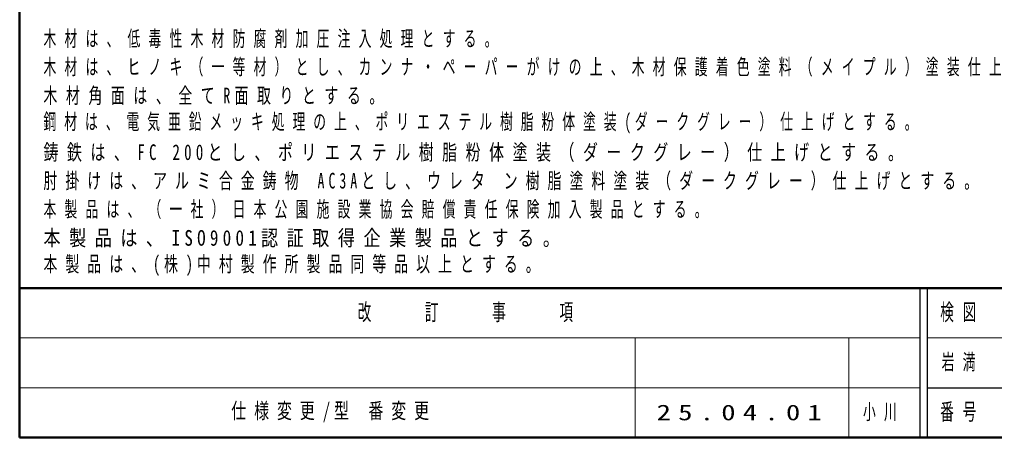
# Model space of a CAD drawing. Units: millimetres on the paper, scale 1:20. Extents: x -365 to 0, y 0 to 257.
# Drawn here: x -365 to -228, y 0 to 58.7 of the extents above; entities that cross this region are included whole.
import ezdxf

# ---------------------------------------------------------------- set-up
doc = ezdxf.new("R2010")
doc.units = ezdxf.units.MM
doc.layers.add('LY_1', color=7, linetype='Continuous', lineweight=25)
doc.layers.add('LY_3', color=7, linetype='Continuous', lineweight=13)
doc.styles.add('ＭＳ ゴシック', font='')
doc.styles.get('ＭＳ ゴシック').set_extended_font_data('MS Gothic')

msp = doc.modelspace()

# ---------------------------------------------------------------- linework, layer by layer
at = {"layer": 'LY_3', "lineweight": 50}
for p, q in [((-365, 257), (-365, 0)), ((-365, 21), (0, 21)), ((-365, 0), (0, 0))]:
    msp.add_line(p, q, dxfattribs=at)
at = {"layer": 'LY_3', "color": 211, "lineweight": 25}
for p, q in [((-238.5, 21), (-238.5, 0)), ((-237.5, 21), (-237.5, 0)), ((-237.5, 7), (0, 7))]:
    msp.add_line(p, q, dxfattribs=at)
at = {"layer": 'LY_3'}
for p, q in [((-365, 14), (-238.5, 14)), ((-278.5, 14), (-278.5, 0)), ((-248.5, 14), (-248.5, 0)), ((-237.5, 14), (-182.5, 14)), ((-365, 7), (-238.5, 7))]:
    msp.add_line(p, q, dxfattribs=at)

# ---------------------------------------------------------------- texts
at = {"layer": 'LY_1', "char_height": 2.199, "style": 'ＭＳ ゴシック'}
for s, insert, attachment_point in [('\\T1.64;\\W0.6;木材は、低毒性木材防腐剤加圧注入処理とする。', (-361.632, 54.696), 7), ('\\T1.64;\\W0.6;木材は、ヒノキ（一等材）とし、カンナ・ペーパーがけの上、木材保護着色塗料（メイプル）塗装仕上げとする。', (-361.632, 50.696), 7), ('\\T1.62;\\W0.65;木材角面は、全てR面取りとする。', (-361.632, 46.696), 7), ('\\T1.62;\\W0.6;鋼材は、電気亜鉛メッキ処理の上、ポリエステル樹脂粉体塗装(ダークグレー）仕上げとする。', (-361.632, 42.696), 7), ('\\T1.57;\\W0.7;鋳鉄は、FC\\~200とし、ポリエステル樹脂粉体塗装（ダークグレー）仕上げとする。', (-361.632, 38.696), 7), ('\\T1.58;\\W0.65;肘掛けは、アルミ合金鋳物\\~AC3Aとし、ウレタ\\~ン樹脂塗料塗装（ダークグレー）仕上げとする。', (-361.632, 34.696), 7), ('\\T1.64;\\W0.6;本製品は、（一社）日本公園施設業協会賠償責任保険加入製品とする。', (-361.632, 30.696), 7), ('\\T1.5;\\W0.8;本製品は、ISO9001認証取得企業製品とする。', (-361.632, 26.696), 7), ('\\T1.58;\\W0.65;本製品は、(株)中村製作所製品同等品以上とする。', (-361.632, 22.696), 7), ('\\T1.64;\\W0.6;岩満', (-232.5, 10.5), 5), ('\\T1.53;\\W0.7;仕様変更/型\\~番変更', (-335.25, 3.5), 4), ('\\T1.5;\\W1.35;25.04.01', (-275.5, 3.5), 4), ('\\T1.64;\\W0.6;小川', (-246.5, 3.5), 4)]:
    msp.add_mtext(s, dxfattribs=dict(at, insert=insert, attachment_point=attachment_point))
at = {"layer": 'LY_3', "color": 4, "char_height": 2.346, "attachment_point": 5, "style": 'ＭＳ ゴシック'}
for s, insert in [('\\T1.64;\\W0.6;改\u3000\u3000訂\u3000\u3000事\u3000\u3000項', (-301.75, 17.5)), ('\\T1.64;\\W0.6;検図', (-232.5, 17.5)), ('\\T1.64;\\W0.6;番号', (-232.5, 3.5))]:
    msp.add_mtext(s, dxfattribs=dict(at, insert=insert))

doc.saveas('drawing.dxf')
